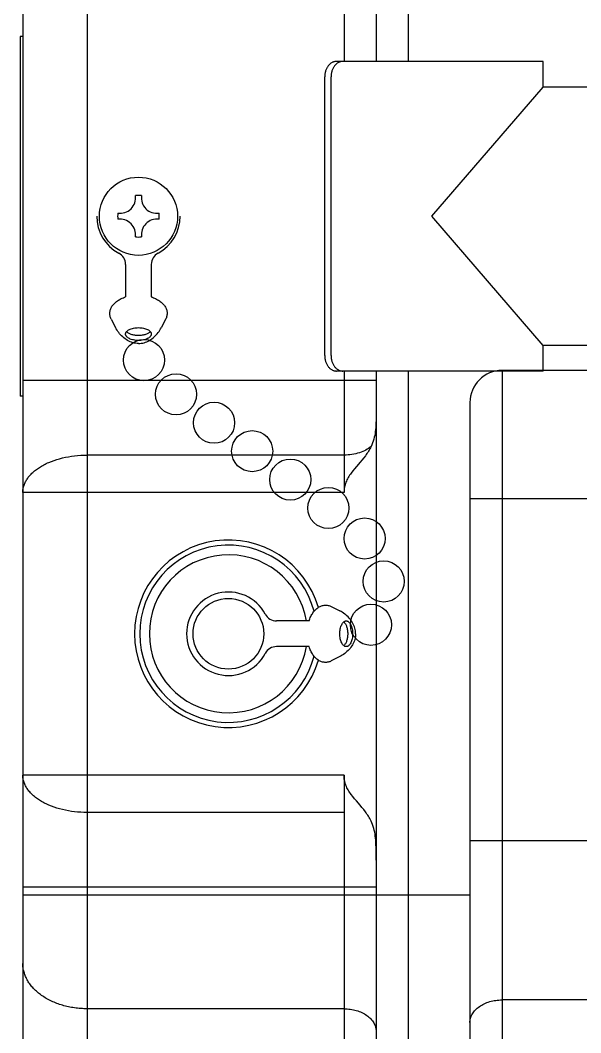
# Model space of a CAD drawing. Header units: millimetres. Extents: x -139278 to 641613, y -260926 to 217780.
# Drawn here: x 47038.2 to 47125.6, y 13896.1 to 14053.9 of the extents above; entities that cross this region are included whole.
import ezdxf

# ---------------------------------------------------------------- set-up
doc = ezdxf.new("R2010")
doc.units = ezdxf.units.MM

msp = doc.modelspace()

# ---------------------------------------------------------------- linework, layer by layer
for p, q in [((47098.698, 14261.666), (47098.698, 14047.496)), ((47048.635, 14255.057), (47048.635, 13937.194)), ((47038.623, 14245.045), (47038.623, 14051.362)), ((47088.686, 14203.199), (47088.686, 14047.496)), ((47093.692, 14193.206), (47093.692, 14047.496)), ((47038.222, 14051.401), (47038.222, 13995.33)), ((47038.222, 14051.401), (47038.222, 13995.33)), ((47038.623, 14051.401), (47038.222, 14051.401)), ((47038.623, 14051.401), (47038.222, 14051.401)), ((47038.623, 14051.362), (47038.623, 13995.33)), ((47085.858, 14046.12), (47085.821, 14046.012)), ((47085.898, 14046.225), (47085.858, 14046.12)), ((47085.943, 14046.328), (47085.898, 14046.225)), ((47085.991, 14046.428), (47085.943, 14046.328)), ((47086.043, 14046.524), (47085.991, 14046.428)), ((47086.098, 14046.617), (47086.043, 14046.524)), ((47086.157, 14046.706), (47086.098, 14046.617)), ((47086.219, 14046.792), (47086.157, 14046.706)), ((47086.284, 14046.873), (47086.219, 14046.792)), ((47086.353, 14046.95), (47086.284, 14046.873)), ((47086.423, 14047.023), (47086.353, 14046.95)), ((47086.497, 14047.091), (47086.423, 14047.023)), ((47086.573, 14047.154), (47086.497, 14047.091)), ((47086.652, 14047.212), (47086.573, 14047.154)), ((47086.732, 14047.265), (47086.652, 14047.212)), ((47086.814, 14047.313), (47086.732, 14047.265)), ((47086.846, 14046.12), (47086.809, 14046.012)), ((47086.898, 14047.355), (47086.814, 14047.313)), ((47086.886, 14046.225), (47086.846, 14046.12)), ((47086.931, 14046.328), (47086.886, 14046.225)), ((47086.984, 14047.392), (47086.898, 14047.355)), ((47086.979, 14046.428), (47086.931, 14046.328)), ((47087.031, 14046.524), (47086.979, 14046.428)), ((47087.071, 14047.424), (47086.984, 14047.392)), ((47087.086, 14046.617), (47087.031, 14046.524)), ((47087.158, 14047.45), (47087.071, 14047.424)), ((47087.145, 14046.706), (47087.086, 14046.617)), ((47087.207, 14046.792), (47087.145, 14046.706)), ((47087.247, 14047.47), (47087.158, 14047.45)), ((47087.272, 14046.873), (47087.207, 14046.792)), ((47087.336, 14047.484), (47087.247, 14047.47)), ((47087.34, 14046.95), (47087.272, 14046.873)), ((47087.426, 14047.493), (47087.336, 14047.484)), ((47087.411, 14047.023), (47087.34, 14046.95)), ((47087.485, 14047.091), (47087.411, 14047.023)), ((47087.516, 14047.496), (47087.426, 14047.493)), ((47087.561, 14047.154), (47087.485, 14047.091)), ((47119.725, 14047.496), (47087.516, 14047.496)), ((47087.639, 14047.212), (47087.561, 14047.154)), ((47087.72, 14047.265), (47087.639, 14047.212)), ((47087.802, 14047.313), (47087.72, 14047.265)), ((47087.886, 14047.355), (47087.802, 14047.313)), ((47087.972, 14047.392), (47087.886, 14047.355)), ((47088.058, 14047.424), (47087.972, 14047.392)), ((47088.146, 14047.45), (47088.058, 14047.424)), ((47088.235, 14047.47), (47088.146, 14047.45)), ((47088.324, 14047.484), (47088.235, 14047.47)), ((47088.414, 14047.493), (47088.324, 14047.484)), ((47088.504, 14047.496), (47088.414, 14047.493)), ((47119.725, 14043.491), (47119.725, 14047.496)), ((47085.684, 14045.211), (47085.682, 14045.093)), ((47085.682, 14001.638), (47085.682, 14045.093)), ((47085.691, 14045.328), (47085.684, 14045.211)), ((47085.702, 14045.445), (47085.691, 14045.328)), ((47085.717, 14045.561), (47085.702, 14045.445)), ((47085.737, 14045.677), (47085.717, 14045.561)), ((47085.761, 14045.79), (47085.737, 14045.677)), ((47085.789, 14045.902), (47085.761, 14045.79)), ((47085.821, 14046.012), (47085.789, 14045.902)), ((47086.672, 14045.211), (47086.67, 14045.093)), ((47086.67, 14001.638), (47086.67, 14045.093)), ((47086.679, 14045.328), (47086.672, 14045.211)), ((47086.69, 14045.445), (47086.679, 14045.328)), ((47086.705, 14045.561), (47086.69, 14045.445)), ((47086.725, 14045.677), (47086.705, 14045.561)), ((47086.749, 14045.79), (47086.725, 14045.677)), ((47086.777, 14045.902), (47086.749, 14045.79)), ((47086.809, 14046.012), (47086.777, 14045.902)), ((47102.378, 14023.365), (47119.725, 14043.491)), ((47126.734, 14043.491), (47119.725, 14043.491)), ((47119.725, 14003.24), (47102.378, 14023.365)), ((47054.643, 14015.856), (47054.643, 14010.788)), ((47058.648, 14015.856), (47058.648, 14010.788)), ((47052.787, 14009.667), (47052.891, 14009.776)), ((47052.891, 14009.776), (47053.002, 14009.882)), ((47053.002, 14009.882), (47053.12, 14009.984)), ((47053.12, 14009.984), (47053.245, 14010.083)), ((47053.245, 14010.083), (47053.378, 14010.179)), ((47053.378, 14010.179), (47053.516, 14010.27)), ((47053.516, 14010.27), (47053.661, 14010.358)), ((47053.661, 14010.358), (47053.812, 14010.441)), ((47053.812, 14010.441), (47053.968, 14010.52)), ((47053.968, 14010.52), (47054.129, 14010.594)), ((47054.129, 14010.594), (47054.296, 14010.664)), ((47054.296, 14010.664), (47054.467, 14010.728)), ((47054.467, 14010.728), (47054.643, 14010.788)), ((47058.648, 14010.788), (47058.823, 14010.728)), ((47058.823, 14010.728), (47058.994, 14010.664)), ((47058.994, 14010.664), (47059.161, 14010.594)), ((47059.161, 14010.594), (47059.323, 14010.52)), ((47059.323, 14010.52), (47059.479, 14010.441)), ((47059.479, 14010.441), (47059.63, 14010.358)), ((47059.63, 14010.358), (47059.774, 14010.27)), ((47059.774, 14010.27), (47059.913, 14010.179)), ((47059.913, 14010.179), (47060.045, 14010.083)), ((47060.045, 14010.083), (47060.17, 14009.984)), ((47060.17, 14009.984), (47060.289, 14009.882)), ((47060.289, 14009.882), (47060.4, 14009.776)), ((47060.4, 14009.776), (47060.504, 14009.667)), ((47052.18, 14008.204), (47052.183, 14008.332)), ((47052.186, 14008.077), (47052.18, 14008.204)), ((47052.183, 14008.332), (47052.195, 14008.459)), ((47052.195, 14008.459), (47052.216, 14008.586)), ((47052.216, 14008.586), (47052.246, 14008.713)), ((47052.246, 14008.713), (47052.284, 14008.838)), ((47052.284, 14008.838), (47052.331, 14008.962)), ((47052.331, 14008.962), (47052.386, 14009.085)), ((47052.386, 14009.085), (47052.45, 14009.205)), ((47052.45, 14009.205), (47052.522, 14009.324)), ((47052.522, 14009.324), (47052.602, 14009.441)), ((47052.602, 14009.441), (47052.691, 14009.556)), ((47052.691, 14009.556), (47052.787, 14009.667)), ((47060.504, 14009.667), (47060.6, 14009.556)), ((47060.6, 14009.556), (47060.688, 14009.441)), ((47060.688, 14009.441), (47060.768, 14009.324)), ((47060.768, 14009.324), (47060.841, 14009.205)), ((47060.841, 14009.205), (47060.904, 14009.085)), ((47060.904, 14009.085), (47060.96, 14008.962)), ((47060.96, 14008.962), (47061.007, 14008.838)), ((47061.007, 14008.838), (47061.045, 14008.713)), ((47061.045, 14008.713), (47061.074, 14008.586)), ((47061.074, 14008.586), (47061.095, 14008.459)), ((47061.095, 14008.459), (47061.107, 14008.332)), ((47061.11, 14008.204), (47061.105, 14008.077)), ((47061.107, 14008.332), (47061.11, 14008.204)), ((47052.2, 14007.949), (47052.186, 14008.077)), ((47052.224, 14007.823), (47052.2, 14007.949)), ((47052.256, 14007.696), (47052.224, 14007.823)), ((47052.296, 14007.572), (47052.256, 14007.696)), ((47052.346, 14007.448), (47052.296, 14007.572)), ((47052.404, 14007.326), (47052.346, 14007.448)), ((47052.404, 14007.326), (47053.077, 14006.011)), ((47060.887, 14007.326), (47060.214, 14006.011)), ((47060.945, 14007.448), (47060.887, 14007.326)), ((47060.994, 14007.572), (47060.945, 14007.448)), ((47061.035, 14007.696), (47060.994, 14007.572)), ((47061.067, 14007.823), (47061.035, 14007.696)), ((47061.09, 14007.949), (47061.067, 14007.823)), ((47061.105, 14008.077), (47061.09, 14007.949)), ((47053.185, 14005.81), (47053.077, 14006.011)), ((47053.303, 14005.614), (47053.185, 14005.81)), ((47053.43, 14005.423), (47053.303, 14005.614)), ((47053.566, 14005.238), (47053.43, 14005.423)), ((47053.71, 14005.058), (47053.566, 14005.238)), ((47053.863, 14004.884), (47053.71, 14005.058)), ((47054.643, 14005.001), (47054.645, 14005.05)), ((47054.645, 14005.05), (47054.652, 14005.099)), ((47054.652, 14005.099), (47054.664, 14005.148)), ((47054.664, 14005.148), (47054.681, 14005.196)), ((47054.681, 14005.196), (47054.703, 14005.244)), ((47054.703, 14005.244), (47054.729, 14005.292)), ((47054.729, 14005.292), (47054.76, 14005.338)), ((47054.76, 14005.338), (47054.795, 14005.384)), ((47054.795, 14005.384), (47054.879, 14005.473)), ((47054.857, 14005.318), (47054.796, 14005.385)), ((47054.928, 14005.254), (47054.857, 14005.318)), ((47054.879, 14005.473), (47054.98, 14005.557)), ((47055.009, 14005.192), (47054.928, 14005.254)), ((47054.98, 14005.557), (47055.097, 14005.636)), ((47055.098, 14005.133), (47055.009, 14005.192)), ((47055.097, 14005.636), (47055.229, 14005.708)), ((47055.196, 14005.078), (47055.098, 14005.133)), ((47055.301, 14005.027), (47055.196, 14005.078)), ((47055.229, 14005.708), (47055.375, 14005.774)), ((47055.414, 14004.98), (47055.301, 14005.027)), ((47055.375, 14005.774), (47055.533, 14005.833)), ((47055.533, 14005.833), (47055.701, 14005.883)), ((47055.701, 14005.883), (47055.879, 14005.925)), ((47055.879, 14005.925), (47056.064, 14005.958)), ((47056.064, 14005.958), (47056.255, 14005.982)), ((47056.255, 14005.982), (47056.449, 14005.996)), ((47056.449, 14005.996), (47056.645, 14006.001)), ((47056.645, 14006.001), (47056.842, 14005.996)), ((47056.842, 14005.996), (47057.036, 14005.982)), ((47057.036, 14005.982), (47057.227, 14005.958)), ((47057.227, 14005.958), (47057.412, 14005.925)), ((47057.412, 14005.925), (47057.589, 14005.883)), ((47057.589, 14005.883), (47057.758, 14005.833)), ((47057.758, 14005.833), (47057.916, 14005.774)), ((47057.989, 14005.027), (47057.876, 14004.98)), ((47057.916, 14005.774), (47058.061, 14005.708)), ((47058.095, 14005.078), (47057.989, 14005.027)), ((47058.061, 14005.708), (47058.193, 14005.636)), ((47058.192, 14005.133), (47058.095, 14005.078)), ((47058.282, 14005.192), (47058.192, 14005.133)), ((47058.193, 14005.636), (47058.31, 14005.557)), ((47058.362, 14005.254), (47058.282, 14005.192)), ((47058.31, 14005.557), (47058.411, 14005.473)), ((47058.433, 14005.318), (47058.362, 14005.254)), ((47058.411, 14005.473), (47058.495, 14005.384)), ((47058.495, 14005.385), (47058.433, 14005.318)), ((47058.495, 14005.384), (47058.531, 14005.338)), ((47058.531, 14005.338), (47058.562, 14005.292)), ((47058.562, 14005.292), (47058.588, 14005.244)), ((47058.588, 14005.244), (47058.609, 14005.196)), ((47058.609, 14005.196), (47058.626, 14005.148)), ((47058.626, 14005.148), (47058.638, 14005.099)), ((47058.638, 14005.099), (47058.645, 14005.05)), ((47058.645, 14005.05), (47058.648, 14005.001)), ((47059.427, 14004.884), (47059.58, 14005.058)), ((47059.58, 14005.058), (47059.725, 14005.238)), ((47059.725, 14005.238), (47059.861, 14005.423)), ((47059.861, 14005.423), (47059.988, 14005.614)), ((47059.988, 14005.614), (47060.105, 14005.81)), ((47060.105, 14005.81), (47060.214, 14006.011)), ((47054.024, 14004.717), (47053.863, 14004.884)), ((47054.193, 14004.557), (47054.024, 14004.717)), ((47054.369, 14004.407), (47054.193, 14004.557)), ((47054.551, 14004.265), (47054.369, 14004.407)), ((47054.74, 14004.134), (47054.551, 14004.265)), ((47054.645, 14004.952), (47054.643, 14005.001)), ((47054.652, 14004.903), (47054.645, 14004.952)), ((47054.664, 14004.855), (47054.652, 14004.903)), ((47054.681, 14004.806), (47054.664, 14004.855)), ((47054.703, 14004.758), (47054.681, 14004.806)), ((47054.729, 14004.711), (47054.703, 14004.758)), ((47054.76, 14004.664), (47054.729, 14004.711)), ((47054.934, 14004.013), (47054.74, 14004.134)), ((47054.795, 14004.619), (47054.76, 14004.664)), ((47054.879, 14004.53), (47054.795, 14004.619)), ((47054.98, 14004.446), (47054.879, 14004.53)), ((47055.134, 14003.905), (47054.934, 14004.013)), ((47055.097, 14004.367), (47054.98, 14004.446)), ((47055.229, 14004.294), (47055.097, 14004.367)), ((47055.338, 14003.809), (47055.134, 14003.905)), ((47055.375, 14004.228), (47055.229, 14004.294)), ((47055.547, 14003.726), (47055.338, 14003.809)), ((47055.533, 14004.17), (47055.375, 14004.228)), ((47055.533, 14004.937), (47055.414, 14004.98)), ((47055.659, 14004.898), (47055.533, 14004.937)), ((47055.701, 14004.119), (47055.533, 14004.17)), ((47055.76, 14003.657), (47055.547, 14003.726)), ((47055.79, 14004.864), (47055.659, 14004.898)), ((47055.879, 14004.077), (47055.701, 14004.119)), ((47055.976, 14003.603), (47055.76, 14003.657)), ((47055.925, 14004.835), (47055.79, 14004.864)), ((47056.064, 14004.044), (47055.879, 14004.077)), ((47056.064, 14004.811), (47055.925, 14004.835)), ((47056.196, 14003.564), (47055.976, 14003.603)), ((47056.207, 14004.793), (47056.064, 14004.811)), ((47056.255, 14004.021), (47056.064, 14004.044)), ((47056.419, 14003.541), (47056.196, 14003.564)), ((47056.352, 14004.779), (47056.207, 14004.793)), ((47056.449, 14004.006), (47056.255, 14004.021)), ((47056.498, 14004.771), (47056.352, 14004.779)), ((47056.645, 14003.533), (47056.419, 14003.541)), ((47056.645, 14004.001), (47056.449, 14004.006)), ((47056.645, 14004.768), (47056.498, 14004.771)), ((47056.792, 14004.771), (47056.645, 14004.768)), ((47056.842, 14004.006), (47056.645, 14004.001)), ((47056.645, 14003.533), (47056.871, 14003.541)), ((47056.939, 14004.779), (47056.792, 14004.771)), ((47057.036, 14004.021), (47056.842, 14004.006)), ((47056.871, 14003.541), (47057.094, 14003.564)), ((47057.084, 14004.793), (47056.939, 14004.779)), ((47057.227, 14004.044), (47057.036, 14004.021)), ((47057.226, 14004.811), (47057.084, 14004.793)), ((47057.094, 14003.564), (47057.314, 14003.603)), ((47057.365, 14004.835), (47057.226, 14004.811)), ((47057.412, 14004.077), (47057.227, 14004.044)), ((47057.314, 14003.603), (47057.531, 14003.657)), ((47057.501, 14004.864), (47057.365, 14004.835)), ((47057.589, 14004.119), (47057.412, 14004.077)), ((47057.632, 14004.898), (47057.501, 14004.864)), ((47057.531, 14003.657), (47057.744, 14003.726)), ((47057.758, 14004.17), (47057.589, 14004.119)), ((47057.757, 14004.937), (47057.632, 14004.898)), ((47057.744, 14003.726), (47057.952, 14003.809)), ((47057.876, 14004.98), (47057.757, 14004.937)), ((47057.916, 14004.228), (47057.758, 14004.17)), ((47058.061, 14004.294), (47057.916, 14004.228)), ((47057.952, 14003.809), (47058.157, 14003.905)), ((47058.193, 14004.367), (47058.061, 14004.294)), ((47058.157, 14003.905), (47058.356, 14004.013)), ((47058.31, 14004.446), (47058.193, 14004.367)), ((47058.411, 14004.53), (47058.31, 14004.446)), ((47058.356, 14004.013), (47058.551, 14004.134)), ((47058.495, 14004.619), (47058.411, 14004.53)), ((47058.531, 14004.664), (47058.495, 14004.619)), ((47058.562, 14004.711), (47058.531, 14004.664)), ((47058.551, 14004.134), (47058.739, 14004.265)), ((47058.588, 14004.758), (47058.562, 14004.711)), ((47058.609, 14004.806), (47058.588, 14004.758)), ((47058.626, 14004.855), (47058.609, 14004.806)), ((47058.638, 14004.903), (47058.626, 14004.855)), ((47058.645, 14004.952), (47058.638, 14004.903)), ((47058.648, 14005.001), (47058.645, 14004.952)), ((47058.739, 14004.265), (47058.922, 14004.407)), ((47058.922, 14004.407), (47059.097, 14004.557)), ((47059.097, 14004.557), (47059.266, 14004.717)), ((47059.266, 14004.717), (47059.427, 14004.884)), ((47126.734, 14003.24), (47119.725, 14003.24)), ((47119.725, 13999.235), (47119.725, 14003.24)), ((47085.682, 14001.638), (47085.684, 14001.52)), ((47085.684, 14001.52), (47085.691, 14001.402)), ((47085.691, 14001.402), (47085.702, 14001.285)), ((47085.702, 14001.285), (47085.717, 14001.169)), ((47085.717, 14001.169), (47085.737, 14001.054)), ((47085.737, 14001.054), (47085.761, 14000.94)), ((47085.761, 14000.94), (47085.789, 14000.828)), ((47085.789, 14000.828), (47085.821, 14000.718)), ((47085.821, 14000.718), (47085.858, 14000.61)), ((47085.858, 14000.61), (47085.898, 14000.505)), ((47085.898, 14000.505), (47085.943, 14000.402)), ((47085.943, 14000.402), (47085.991, 14000.303)), ((47085.991, 14000.303), (47086.043, 14000.206)), ((47086.67, 14001.638), (47086.672, 14001.52)), ((47086.672, 14001.52), (47086.679, 14001.402)), ((47086.679, 14001.402), (47086.69, 14001.285)), ((47086.69, 14001.285), (47086.705, 14001.169)), ((47086.705, 14001.169), (47086.725, 14001.054)), ((47086.725, 14001.054), (47086.749, 14000.94)), ((47086.749, 14000.94), (47086.777, 14000.828)), ((47086.777, 14000.828), (47086.809, 14000.718)), ((47086.809, 14000.718), (47086.846, 14000.61)), ((47086.846, 14000.61), (47086.886, 14000.505)), ((47086.886, 14000.505), (47086.931, 14000.402)), ((47086.931, 14000.402), (47086.979, 14000.303)), ((47086.979, 14000.303), (47087.031, 14000.206)), ((47086.043, 14000.206), (47086.098, 14000.113)), ((47086.098, 14000.113), (47086.157, 14000.024)), ((47086.157, 14000.024), (47086.219, 13999.939)), ((47086.219, 13999.939), (47086.284, 13999.857)), ((47086.284, 13999.857), (47086.353, 13999.78)), ((47086.353, 13999.78), (47086.423, 13999.708)), ((47086.423, 13999.708), (47086.497, 13999.64)), ((47086.497, 13999.64), (47086.573, 13999.577)), ((47086.573, 13999.577), (47086.652, 13999.519)), ((47086.652, 13999.519), (47086.732, 13999.466)), ((47086.732, 13999.466), (47086.814, 13999.418)), ((47086.814, 13999.418), (47086.898, 13999.375)), ((47086.898, 13999.375), (47086.984, 13999.338)), ((47086.984, 13999.338), (47087.071, 13999.307)), ((47087.031, 14000.206), (47087.086, 14000.113)), ((47087.071, 13999.307), (47087.158, 13999.281)), ((47087.086, 14000.113), (47087.145, 14000.024)), ((47087.145, 14000.024), (47087.207, 13999.939)), ((47087.158, 13999.281), (47087.247, 13999.261)), ((47087.207, 13999.939), (47087.272, 13999.857)), ((47087.247, 13999.261), (47087.336, 13999.246)), ((47087.272, 13999.857), (47087.34, 13999.78)), ((47087.336, 13999.246), (47087.426, 13999.238)), ((47087.34, 13999.78), (47087.411, 13999.708)), ((47087.411, 13999.708), (47087.485, 13999.64)), ((47087.426, 13999.238), (47087.516, 13999.235)), ((47087.485, 13999.64), (47087.561, 13999.577)), ((47119.725, 13999.235), (47087.516, 13999.235)), ((47087.561, 13999.577), (47087.639, 13999.519)), ((47087.639, 13999.519), (47087.72, 13999.466)), ((47087.72, 13999.466), (47087.802, 13999.418)), ((47087.802, 13999.418), (47087.886, 13999.375)), ((47087.886, 13999.375), (47087.972, 13999.338)), ((47087.972, 13999.338), (47088.058, 13999.307)), ((47088.058, 13999.307), (47088.146, 13999.281)), ((47088.146, 13999.281), (47088.235, 13999.261)), ((47088.235, 13999.261), (47088.324, 13999.246)), ((47088.324, 13999.246), (47088.414, 13999.238)), ((47088.414, 13999.238), (47088.504, 13999.235)), ((47088.686, 13999.235), (47088.686, 13980.311)), ((47093.692, 13999.235), (47093.692, 13853.368)), ((47098.698, 13999.235), (47098.698, 13785.065)), ((47113.317, 13999.335), (47113.317, 13843.531)), ((47209.853, 13999.335), (47113.317, 13999.335)), ((47093.692, 13997.787), (47038.623, 13997.787)), ((47038.623, 13995.33), (47038.222, 13995.33)), ((47038.623, 13995.33), (47038.222, 13995.33)), ((47038.623, 13995.33), (47038.623, 13807.693)), ((47108.31, 13994.329), (47108.31, 13852.885)), ((47093.692, 13993.582), (47093.691, 13992.33)), ((47093.665, 13991.07), (47093.649, 13990.757)), ((47093.684, 13991.7), (47093.665, 13991.07)), ((47093.691, 13992.33), (47093.684, 13991.7)), ((47093.517, 13989.518), (47093.463, 13989.214)), ((47093.562, 13989.824), (47093.517, 13989.518)), ((47093.598, 13990.133), (47093.562, 13989.824)), ((47093.627, 13990.444), (47093.598, 13990.133)), ((47093.649, 13990.757), (47093.627, 13990.444)), ((47093.021, 13987.753), (47092.896, 13987.473)), ((47093.133, 13988.037), (47093.021, 13987.753)), ((47093.234, 13988.325), (47093.133, 13988.037)), ((47093.321, 13988.618), (47093.234, 13988.325)), ((47093.397, 13988.914), (47093.321, 13988.618)), ((47093.463, 13989.214), (47093.397, 13988.914)), ((47047.166, 13986.073), (47047.654, 13986.108)), ((47047.654, 13986.108), (47048.144, 13986.129)), ((47048.144, 13986.129), (47048.635, 13986.136)), ((47088.686, 13986.136), (47048.635, 13986.136)), ((47088.998, 13986.142), (47088.686, 13986.136)), ((47089.309, 13986.159), (47088.998, 13986.142)), ((47089.618, 13986.187), (47089.309, 13986.159)), ((47089.923, 13986.227), (47089.618, 13986.187)), ((47090.224, 13986.277), (47089.923, 13986.227)), ((47090.518, 13986.338), (47090.224, 13986.277)), ((47090.805, 13986.41), (47090.518, 13986.338)), ((47091.084, 13986.492), (47090.805, 13986.41)), ((47091.354, 13986.584), (47091.084, 13986.492)), ((47091.613, 13986.686), (47091.354, 13986.584)), ((47091.861, 13986.797), (47091.613, 13986.686)), ((47092.096, 13986.917), (47091.861, 13986.797)), ((47092.14, 13986.202), (47092.014, 13986.028)), ((47092.318, 13987.045), (47092.096, 13986.917)), ((47092.263, 13986.378), (47092.14, 13986.202)), ((47092.381, 13986.556), (47092.263, 13986.378)), ((47092.526, 13987.18), (47092.318, 13987.045)), ((47092.495, 13986.735), (47092.381, 13986.556)), ((47092.603, 13986.917), (47092.495, 13986.735)), ((47092.719, 13987.323), (47092.526, 13987.18)), ((47092.706, 13987.1), (47092.603, 13986.917)), ((47092.804, 13987.286), (47092.706, 13987.1)), ((47092.896, 13987.473), (47092.719, 13987.323)), ((47092.896, 13987.473), (47092.804, 13987.286)), ((47041.555, 13984.43), (47041.731, 13984.53)), ((47041.731, 13984.53), (47041.911, 13984.627)), ((47041.911, 13984.627), (47042.095, 13984.722)), ((47042.095, 13984.722), (47042.283, 13984.814)), ((47042.283, 13984.814), (47042.475, 13984.903)), ((47042.475, 13984.903), (47042.671, 13984.99)), ((47042.671, 13984.99), (47043.072, 13985.155)), ((47043.072, 13985.155), (47043.488, 13985.308)), ((47043.488, 13985.308), (47043.915, 13985.448)), ((47043.915, 13985.448), (47044.354, 13985.577)), ((47044.354, 13985.577), (47044.803, 13985.693)), ((47044.803, 13985.693), (47045.262, 13985.796)), ((47045.262, 13985.796), (47045.729, 13985.885)), ((47045.729, 13985.885), (47046.202, 13985.962)), ((47046.202, 13985.962), (47046.682, 13986.024)), ((47046.682, 13986.024), (47047.166, 13986.073)), ((47091.189, 13985.007), (47090.615, 13984.34)), ((47091.473, 13985.343), (47091.189, 13985.007)), ((47091.749, 13985.683), (47091.473, 13985.343)), ((47092.014, 13986.028), (47091.749, 13985.683)), ((47039.584, 13982.802), (47039.692, 13982.93)), ((47039.692, 13982.93), (47039.805, 13983.057)), ((47039.805, 13983.057), (47039.923, 13983.182)), ((47039.923, 13983.182), (47040.047, 13983.306)), ((47040.047, 13983.306), (47040.176, 13983.428)), ((47040.176, 13983.428), (47040.31, 13983.547)), ((47040.31, 13983.547), (47040.449, 13983.665)), ((47040.449, 13983.665), (47040.593, 13983.781)), ((47040.593, 13983.781), (47040.742, 13983.895)), ((47040.742, 13983.895), (47040.895, 13984.007)), ((47040.895, 13984.007), (47041.053, 13984.116)), ((47041.053, 13984.116), (47041.216, 13984.223)), ((47041.216, 13984.223), (47041.384, 13984.328)), ((47041.384, 13984.328), (47041.555, 13984.43)), ((47089.56, 13982.985), (47089.448, 13982.809)), ((47089.678, 13983.158), (47089.56, 13982.985)), ((47089.801, 13983.33), (47089.678, 13983.158)), ((47090.06, 13983.67), (47089.801, 13983.33)), ((47090.332, 13984.006), (47090.06, 13983.67)), ((47090.615, 13984.34), (47090.332, 13984.006)), ((47038.77, 13981.307), (47038.815, 13981.447)), ((47038.815, 13981.447), (47038.866, 13981.587)), ((47038.866, 13981.587), (47038.923, 13981.726)), ((47038.923, 13981.726), (47038.985, 13981.865)), ((47038.985, 13981.865), (47039.054, 13982.002)), ((47039.054, 13982.002), (47039.128, 13982.138)), ((47039.128, 13982.138), (47039.208, 13982.273)), ((47039.208, 13982.273), (47039.293, 13982.407)), ((47039.293, 13982.407), (47039.385, 13982.54)), ((47039.385, 13982.54), (47039.481, 13982.672)), ((47039.481, 13982.672), (47039.584, 13982.802)), ((47088.857, 13981.522), (47088.805, 13981.328)), ((47088.918, 13981.714), (47088.857, 13981.522)), ((47088.987, 13981.902), (47088.918, 13981.714)), ((47089.064, 13982.088), (47088.987, 13981.902)), ((47089.15, 13982.272), (47089.064, 13982.088)), ((47089.242, 13982.453), (47089.15, 13982.272)), ((47089.342, 13982.632), (47089.242, 13982.453)), ((47089.448, 13982.809), (47089.342, 13982.632)), ((47038.623, 13980.311), (47038.626, 13980.454)), ((47088.686, 13980.311), (47038.623, 13980.311)), ((47038.626, 13980.454), (47038.635, 13980.597)), ((47038.635, 13980.597), (47038.65, 13980.74)), ((47038.65, 13980.74), (47038.671, 13980.882)), ((47038.671, 13980.882), (47038.698, 13981.024)), ((47038.698, 13981.024), (47038.731, 13981.166)), ((47038.731, 13981.166), (47038.77, 13981.307)), ((47088.69, 13980.521), (47088.686, 13980.311)), ((47088.705, 13980.727), (47088.69, 13980.521)), ((47088.729, 13980.93), (47088.705, 13980.727)), ((47088.763, 13981.131), (47088.729, 13980.93)), ((47088.805, 13981.328), (47088.763, 13981.131)), ((47210.84, 13979.31), (47108.31, 13979.31)), ((47084.587, 13962.326), (47084.704, 13962.406)), ((47084.704, 13962.406), (47084.823, 13962.479)), ((47084.823, 13962.479), (47084.944, 13962.542)), ((47084.944, 13962.542), (47085.066, 13962.598)), ((47085.066, 13962.598), (47085.19, 13962.645)), ((47085.19, 13962.645), (47085.316, 13962.683)), ((47085.316, 13962.683), (47085.442, 13962.712)), ((47085.442, 13962.712), (47085.569, 13962.733)), ((47085.569, 13962.733), (47085.696, 13962.745)), ((47085.696, 13962.745), (47085.824, 13962.748)), ((47085.824, 13962.748), (47085.952, 13962.743)), ((47085.952, 13962.743), (47086.079, 13962.728)), ((47086.079, 13962.728), (47086.206, 13962.705)), ((47086.206, 13962.705), (47086.332, 13962.673)), ((47086.332, 13962.673), (47086.457, 13962.632)), ((47086.457, 13962.632), (47086.58, 13962.583)), ((47086.58, 13962.583), (47086.702, 13962.525)), ((47086.702, 13962.525), (47088.018, 13961.852)), ((47083.434, 13960.799), (47083.508, 13960.961)), ((47083.508, 13960.961), (47083.587, 13961.117)), ((47083.587, 13961.117), (47083.67, 13961.267)), ((47083.67, 13961.267), (47083.758, 13961.412)), ((47083.758, 13961.412), (47083.849, 13961.551)), ((47083.849, 13961.551), (47083.945, 13961.683)), ((47083.945, 13961.683), (47084.044, 13961.808)), ((47084.044, 13961.808), (47084.146, 13961.927)), ((47084.146, 13961.927), (47084.252, 13962.038)), ((47084.252, 13962.038), (47084.361, 13962.142)), ((47084.361, 13962.142), (47084.473, 13962.238)), ((47084.473, 13962.238), (47084.587, 13962.326)), ((47088.218, 13961.743), (47088.018, 13961.852)), ((47088.414, 13961.626), (47088.218, 13961.743)), ((47088.605, 13961.499), (47088.414, 13961.626)), ((47088.79, 13961.363), (47088.605, 13961.499)), ((47088.971, 13961.218), (47088.79, 13961.363)), ((47089.144, 13961.065), (47088.971, 13961.218)), ((47089.311, 13960.904), (47089.144, 13961.065)), ((47089.471, 13960.735), (47089.311, 13960.904)), ((47083.24, 13960.286), (47078.172, 13960.286)), ((47083.24, 13960.286), (47083.3, 13960.461)), ((47083.3, 13960.461), (47083.365, 13960.632)), ((47083.365, 13960.632), (47083.434, 13960.799)), ((47088.145, 13959.227), (47088.195, 13959.396)), ((47088.195, 13959.396), (47088.254, 13959.554)), ((47088.254, 13959.554), (47088.32, 13959.699)), ((47088.32, 13959.699), (47088.393, 13959.831)), ((47088.393, 13959.831), (47088.471, 13959.948)), ((47088.471, 13959.948), (47088.556, 13960.049)), ((47088.556, 13960.049), (47088.644, 13960.133)), ((47088.643, 13960.133), (47088.71, 13960.071)), ((47088.644, 13960.133), (47088.69, 13960.169)), ((47088.69, 13960.169), (47088.737, 13960.199)), ((47088.71, 13960.071), (47088.775, 13960)), ((47088.737, 13960.199), (47088.784, 13960.226)), ((47088.775, 13960), (47088.836, 13959.92)), ((47088.784, 13960.226), (47088.832, 13960.247)), ((47088.832, 13960.247), (47088.88, 13960.264)), ((47088.836, 13959.92), (47088.895, 13959.83)), ((47088.88, 13960.264), (47088.929, 13960.276)), ((47088.895, 13959.83), (47088.95, 13959.733)), ((47088.929, 13960.276), (47088.978, 13960.283)), ((47088.95, 13959.733), (47089.001, 13959.627)), ((47088.978, 13960.283), (47089.027, 13960.286)), ((47089.001, 13959.627), (47089.048, 13959.514)), ((47089.027, 13960.286), (47089.076, 13960.283)), ((47089.048, 13959.514), (47089.092, 13959.395)), ((47089.076, 13960.283), (47089.125, 13960.276)), ((47089.092, 13959.395), (47089.13, 13959.27)), ((47089.125, 13960.276), (47089.174, 13960.264)), ((47089.13, 13959.27), (47089.164, 13959.139)), ((47089.174, 13960.264), (47089.222, 13960.247)), ((47089.222, 13960.247), (47089.27, 13960.226)), ((47089.27, 13960.226), (47089.317, 13960.199)), ((47089.317, 13960.199), (47089.364, 13960.169)), ((47089.364, 13960.169), (47089.41, 13960.133)), ((47089.41, 13960.133), (47089.498, 13960.049)), ((47089.621, 13960.56), (47089.471, 13960.735)), ((47089.498, 13960.049), (47089.582, 13959.948)), ((47089.582, 13959.948), (47089.661, 13959.831)), ((47089.763, 13960.377), (47089.621, 13960.56)), ((47089.661, 13959.831), (47089.734, 13959.699)), ((47089.734, 13959.699), (47089.8, 13959.554)), ((47089.894, 13960.189), (47089.763, 13960.377)), ((47089.8, 13959.554), (47089.858, 13959.396)), ((47089.858, 13959.396), (47089.909, 13959.227)), ((47090.015, 13959.994), (47089.894, 13960.189)), ((47090.123, 13959.795), (47090.015, 13959.994)), ((47090.219, 13959.59), (47090.123, 13959.795)), ((47090.302, 13959.381), (47090.219, 13959.59)), ((47090.371, 13959.169), (47090.302, 13959.381)), ((47088.027, 13958.283), (47088.032, 13958.479)), ((47088.032, 13958.087), (47088.027, 13958.283)), ((47088.032, 13958.479), (47088.046, 13958.674)), ((47088.046, 13957.893), (47088.032, 13958.087)), ((47088.046, 13958.674), (47088.07, 13958.865)), ((47088.07, 13957.702), (47088.046, 13957.893)), ((47088.07, 13958.865), (47088.103, 13959.05)), ((47088.103, 13957.517), (47088.07, 13957.702)), ((47088.103, 13959.05), (47088.145, 13959.227)), ((47089.164, 13959.139), (47089.193, 13959.003)), ((47089.193, 13959.003), (47089.217, 13958.864)), ((47089.217, 13957.702), (47089.193, 13957.563)), ((47089.217, 13958.864), (47089.236, 13958.722)), ((47089.236, 13957.845), (47089.217, 13957.702)), ((47089.236, 13958.722), (47089.249, 13958.577)), ((47089.249, 13957.99), (47089.236, 13957.845)), ((47089.249, 13958.577), (47089.257, 13958.43)), ((47089.257, 13958.136), (47089.249, 13957.99)), ((47089.257, 13958.43), (47089.26, 13958.283)), ((47089.26, 13958.283), (47089.257, 13958.136)), ((47089.909, 13959.227), (47089.951, 13959.05)), ((47089.951, 13959.05), (47089.984, 13958.865)), ((47089.984, 13957.702), (47089.951, 13957.517)), ((47089.984, 13958.865), (47090.008, 13958.674)), ((47090.008, 13957.893), (47089.984, 13957.702)), ((47090.008, 13958.674), (47090.022, 13958.479)), ((47090.022, 13958.087), (47090.008, 13957.893)), ((47090.022, 13958.479), (47090.027, 13958.283)), ((47090.027, 13958.283), (47090.022, 13958.087)), ((47090.425, 13958.952), (47090.371, 13959.169)), ((47090.464, 13958.732), (47090.425, 13958.952)), ((47090.464, 13957.834), (47090.425, 13957.614)), ((47090.487, 13958.509), (47090.464, 13958.732)), ((47090.487, 13958.057), (47090.464, 13957.834)), ((47090.495, 13958.283), (47090.487, 13958.509)), ((47090.495, 13958.283), (47090.487, 13958.057)), ((47083.24, 13956.281), (47078.172, 13956.281)), ((47083.3, 13956.105), (47083.24, 13956.281)), ((47083.365, 13955.934), (47083.3, 13956.105)), ((47088.145, 13957.339), (47088.103, 13957.517)), ((47088.195, 13957.171), (47088.145, 13957.339)), ((47088.254, 13957.013), (47088.195, 13957.171)), ((47088.32, 13956.867), (47088.254, 13957.013)), ((47088.393, 13956.735), (47088.32, 13956.867)), ((47088.471, 13956.618), (47088.393, 13956.735)), ((47088.556, 13956.517), (47088.471, 13956.618)), ((47088.644, 13956.433), (47088.556, 13956.517)), ((47088.71, 13956.495), (47088.643, 13956.434)), ((47088.69, 13956.398), (47088.644, 13956.433)), ((47088.737, 13956.367), (47088.69, 13956.398)), ((47088.775, 13956.566), (47088.71, 13956.495)), ((47088.784, 13956.341), (47088.737, 13956.367)), ((47088.836, 13956.647), (47088.775, 13956.566)), ((47088.832, 13956.319), (47088.784, 13956.341)), ((47088.88, 13956.302), (47088.832, 13956.319)), ((47088.895, 13956.736), (47088.836, 13956.647)), ((47088.929, 13956.29), (47088.88, 13956.302)), ((47088.95, 13956.834), (47088.895, 13956.736)), ((47088.978, 13956.283), (47088.929, 13956.29)), ((47089.001, 13956.939), (47088.95, 13956.834)), ((47089.027, 13956.281), (47088.978, 13956.283)), ((47089.048, 13957.052), (47089.001, 13956.939)), ((47089.076, 13956.283), (47089.027, 13956.281)), ((47089.092, 13957.171), (47089.048, 13957.052)), ((47089.125, 13956.29), (47089.076, 13956.283)), ((47089.13, 13957.297), (47089.092, 13957.171)), ((47089.174, 13956.302), (47089.125, 13956.29)), ((47089.164, 13957.428), (47089.13, 13957.297)), ((47089.193, 13957.563), (47089.164, 13957.428)), ((47089.222, 13956.319), (47089.174, 13956.302)), ((47089.27, 13956.341), (47089.222, 13956.319)), ((47089.317, 13956.367), (47089.27, 13956.341)), ((47089.364, 13956.398), (47089.317, 13956.367)), ((47089.41, 13956.433), (47089.364, 13956.398)), ((47089.498, 13956.517), (47089.41, 13956.433)), ((47089.582, 13956.618), (47089.498, 13956.517)), ((47089.661, 13956.735), (47089.582, 13956.618)), ((47089.763, 13956.189), (47089.621, 13956.007)), ((47089.734, 13956.867), (47089.661, 13956.735)), ((47089.8, 13957.013), (47089.734, 13956.867)), ((47089.894, 13956.378), (47089.763, 13956.189)), ((47089.858, 13957.171), (47089.8, 13957.013)), ((47089.909, 13957.339), (47089.858, 13957.171)), ((47090.015, 13956.572), (47089.894, 13956.378)), ((47089.951, 13957.517), (47089.909, 13957.339)), ((47090.123, 13956.772), (47090.015, 13956.572)), ((47090.219, 13956.976), (47090.123, 13956.772)), ((47090.302, 13957.185), (47090.219, 13956.976)), ((47090.371, 13957.398), (47090.302, 13957.185)), ((47090.425, 13957.614), (47090.371, 13957.398)), ((47083.434, 13955.767), (47083.365, 13955.934)), ((47083.508, 13955.606), (47083.434, 13955.767)), ((47083.587, 13955.45), (47083.508, 13955.606)), ((47083.67, 13955.299), (47083.587, 13955.45)), ((47083.758, 13955.154), (47083.67, 13955.299)), ((47083.849, 13955.016), (47083.758, 13955.154)), ((47083.945, 13954.883), (47083.849, 13955.016)), ((47084.044, 13954.758), (47083.945, 13954.883)), ((47084.146, 13954.64), (47084.044, 13954.758)), ((47084.252, 13954.529), (47084.146, 13954.64)), ((47084.361, 13954.425), (47084.252, 13954.529)), ((47088.018, 13954.715), (47086.702, 13954.042)), ((47088.218, 13954.823), (47088.018, 13954.715)), ((47088.414, 13954.941), (47088.218, 13954.823)), ((47088.605, 13955.068), (47088.414, 13954.941)), ((47088.79, 13955.204), (47088.605, 13955.068)), ((47088.971, 13955.348), (47088.79, 13955.204)), ((47089.144, 13955.501), (47088.971, 13955.348)), ((47089.311, 13955.662), (47089.144, 13955.501)), ((47089.471, 13955.831), (47089.311, 13955.662)), ((47089.621, 13956.007), (47089.471, 13955.831)), ((47084.473, 13954.329), (47084.361, 13954.425)), ((47084.587, 13954.24), (47084.473, 13954.329)), ((47084.704, 13954.16), (47084.587, 13954.24)), ((47084.823, 13954.088), (47084.704, 13954.16)), ((47084.944, 13954.024), (47084.823, 13954.088)), ((47085.066, 13953.969), (47084.944, 13954.024)), ((47085.19, 13953.922), (47085.066, 13953.969)), ((47085.316, 13953.883), (47085.19, 13953.922)), ((47085.442, 13953.854), (47085.316, 13953.883)), ((47085.569, 13953.833), (47085.442, 13953.854)), ((47085.696, 13953.821), (47085.569, 13953.833)), ((47085.824, 13953.818), (47085.696, 13953.821)), ((47085.952, 13953.824), (47085.824, 13953.818)), ((47086.079, 13953.838), (47085.952, 13953.824)), ((47086.206, 13953.862), (47086.079, 13953.838)), ((47086.332, 13953.894), (47086.206, 13953.862)), ((47086.457, 13953.934), (47086.332, 13953.894)), ((47086.58, 13953.984), (47086.457, 13953.934)), ((47086.702, 13954.042), (47086.58, 13953.984)), ((47048.635, 13937.194), (47048.635, 13797.681)), ((47088.686, 13936.255), (47038.623, 13936.255)), ((47038.626, 13936.112), (47038.623, 13936.255)), ((47038.635, 13935.97), (47038.626, 13936.112)), ((47038.65, 13935.827), (47038.635, 13935.97)), ((47038.671, 13935.684), (47038.65, 13935.827)), ((47038.698, 13935.542), (47038.671, 13935.684)), ((47088.686, 13936.255), (47088.686, 13843.531)), ((47088.69, 13936.046), (47088.686, 13936.255)), ((47088.705, 13935.839), (47088.69, 13936.046)), ((47088.729, 13935.636), (47088.705, 13935.839)), ((47088.763, 13935.436), (47088.729, 13935.636)), ((47038.731, 13935.401), (47038.698, 13935.542)), ((47038.77, 13935.26), (47038.731, 13935.401)), ((47038.815, 13935.119), (47038.77, 13935.26)), ((47038.866, 13934.979), (47038.815, 13935.119)), ((47038.923, 13934.84), (47038.866, 13934.979)), ((47038.985, 13934.702), (47038.923, 13934.84)), ((47039.054, 13934.564), (47038.985, 13934.702)), ((47039.128, 13934.428), (47039.054, 13934.564)), ((47039.208, 13934.293), (47039.128, 13934.428)), ((47039.293, 13934.159), (47039.208, 13934.293)), ((47039.385, 13934.026), (47039.293, 13934.159)), ((47039.481, 13933.895), (47039.385, 13934.026)), ((47088.805, 13935.239), (47088.763, 13935.436)), ((47088.857, 13935.044), (47088.805, 13935.239)), ((47088.918, 13934.853), (47088.857, 13935.044)), ((47088.987, 13934.664), (47088.918, 13934.853)), ((47089.064, 13934.478), (47088.987, 13934.664)), ((47089.15, 13934.294), (47089.064, 13934.478)), ((47089.242, 13934.113), (47089.15, 13934.294)), ((47089.342, 13933.934), (47089.242, 13934.113)), ((47039.584, 13933.765), (47039.481, 13933.895)), ((47039.692, 13933.636), (47039.584, 13933.765)), ((47039.805, 13933.509), (47039.692, 13933.636)), ((47039.923, 13933.384), (47039.805, 13933.509)), ((47040.047, 13933.261), (47039.923, 13933.384)), ((47040.176, 13933.139), (47040.047, 13933.261)), ((47040.31, 13933.019), (47040.176, 13933.139)), ((47040.449, 13932.901), (47040.31, 13933.019)), ((47040.593, 13932.785), (47040.449, 13932.901)), ((47040.742, 13932.672), (47040.593, 13932.785)), ((47040.895, 13932.56), (47040.742, 13932.672)), ((47041.053, 13932.45), (47040.895, 13932.56)), ((47041.216, 13932.343), (47041.053, 13932.45)), ((47089.448, 13933.757), (47089.342, 13933.934)), ((47089.56, 13933.582), (47089.448, 13933.757)), ((47089.678, 13933.408), (47089.56, 13933.582)), ((47089.801, 13933.236), (47089.678, 13933.408)), ((47090.06, 13932.896), (47089.801, 13933.236)), ((47090.332, 13932.56), (47090.06, 13932.896)), ((47090.615, 13932.226), (47090.332, 13932.56)), ((47041.384, 13932.239), (47041.216, 13932.343)), ((47041.555, 13932.136), (47041.384, 13932.239)), ((47041.731, 13932.036), (47041.555, 13932.136)), ((47041.911, 13931.939), (47041.731, 13932.036)), ((47042.095, 13931.844), (47041.911, 13931.939)), ((47042.283, 13931.752), (47042.095, 13931.844)), ((47042.475, 13931.663), (47042.283, 13931.752)), ((47042.671, 13931.576), (47042.475, 13931.663)), ((47043.072, 13931.412), (47042.671, 13931.576)), ((47043.488, 13931.259), (47043.072, 13931.412)), ((47043.915, 13931.118), (47043.488, 13931.259)), ((47044.354, 13930.989), (47043.915, 13931.118)), ((47044.803, 13930.874), (47044.354, 13930.989)), ((47045.262, 13930.771), (47044.803, 13930.874)), ((47091.189, 13931.559), (47090.615, 13932.226)), ((47091.473, 13931.223), (47091.189, 13931.559)), ((47091.749, 13930.883), (47091.473, 13931.223)), ((47092.014, 13930.539), (47091.749, 13930.883)), ((47045.729, 13930.681), (47045.262, 13930.771)), ((47046.202, 13930.605), (47045.729, 13930.681)), ((47046.682, 13930.542), (47046.202, 13930.605)), ((47047.166, 13930.493), (47046.682, 13930.542)), ((47047.654, 13930.458), (47047.166, 13930.493)), ((47048.144, 13930.437), (47047.654, 13930.458)), ((47048.635, 13930.43), (47048.144, 13930.437)), ((47088.686, 13930.43), (47048.635, 13930.43)), ((47092.14, 13930.364), (47092.014, 13930.539)), ((47092.263, 13930.188), (47092.14, 13930.364)), ((47092.381, 13930.011), (47092.263, 13930.188)), ((47092.495, 13929.831), (47092.381, 13930.011)), ((47092.603, 13929.65), (47092.495, 13929.831)), ((47092.706, 13929.466), (47092.603, 13929.65)), ((47092.804, 13929.281), (47092.706, 13929.466)), ((47092.896, 13929.093), (47092.804, 13929.281)), ((47093.021, 13928.814), (47092.896, 13929.093)), ((47093.133, 13928.529), (47093.021, 13928.814)), ((47093.234, 13928.241), (47093.133, 13928.529)), ((47093.321, 13927.949), (47093.234, 13928.241)), ((47093.397, 13927.652), (47093.321, 13927.949)), ((47093.463, 13927.352), (47093.397, 13927.652)), ((47093.517, 13927.049), (47093.463, 13927.352)), ((47093.562, 13926.742), (47093.517, 13927.049)), ((47093.598, 13926.433), (47093.562, 13926.742)), ((47093.627, 13926.123), (47093.598, 13926.433)), ((47093.649, 13925.81), (47093.627, 13926.123)), ((47093.665, 13925.496), (47093.649, 13925.81)), ((47093.684, 13924.866), (47093.665, 13925.496)), ((47093.691, 13924.236), (47093.684, 13924.866)), ((47210.84, 13925.994), (47108.31, 13925.994)), ((47093.692, 13922.985), (47093.691, 13924.236)), ((47093.692, 13918.779), (47038.623, 13918.779)), ((47093.692, 13917.533), (47038.623, 13917.533)), ((47098.698, 13917.533), (47093.692, 13917.533)), ((47108.31, 13917.533), (47098.698, 13917.533)), ((47038.626, 13906.739), (47038.623, 13906.913)), ((47038.635, 13906.566), (47038.626, 13906.739)), ((47038.65, 13906.392), (47038.635, 13906.566)), ((47038.671, 13906.219), (47038.65, 13906.392)), ((47038.698, 13906.046), (47038.671, 13906.219)), ((47038.731, 13905.874), (47038.698, 13906.046)), ((47038.77, 13905.703), (47038.731, 13905.874)), ((47038.815, 13905.532), (47038.77, 13905.703)), ((47038.866, 13905.362), (47038.815, 13905.532)), ((47038.923, 13905.193), (47038.866, 13905.362)), ((47038.985, 13905.025), (47038.923, 13905.193)), ((47039.054, 13904.858), (47038.985, 13905.025)), ((47039.128, 13904.692), (47039.054, 13904.858)), ((47039.208, 13904.528), (47039.128, 13904.692)), ((47039.293, 13904.365), (47039.208, 13904.528)), ((47039.385, 13904.204), (47039.293, 13904.365)), ((47039.481, 13904.044), (47039.385, 13904.204)), ((47039.584, 13903.886), (47039.481, 13904.044)), ((47039.692, 13903.73), (47039.584, 13903.886)), ((47039.805, 13903.575), (47039.692, 13903.73)), ((47039.923, 13903.423), (47039.805, 13903.575)), ((47040.047, 13903.273), (47039.923, 13903.423)), ((47040.176, 13903.125), (47040.047, 13903.273)), ((47040.31, 13902.979), (47040.176, 13903.125)), ((47040.449, 13902.836), (47040.31, 13902.979)), ((47040.593, 13902.695), (47040.449, 13902.836)), ((47040.742, 13902.557), (47040.593, 13902.695)), ((47040.895, 13902.421), (47040.742, 13902.557)), ((47041.053, 13902.288), (47040.895, 13902.421)), ((47041.216, 13902.158), (47041.053, 13902.288)), ((47041.384, 13902.031), (47041.216, 13902.158)), ((47041.555, 13901.907), (47041.384, 13902.031)), ((47041.731, 13901.785), (47041.555, 13901.907)), ((47041.911, 13901.667), (47041.731, 13901.785)), ((47042.095, 13901.552), (47041.911, 13901.667)), ((47042.283, 13901.44), (47042.095, 13901.552)), ((47042.475, 13901.331), (47042.283, 13901.44)), ((47042.671, 13901.226), (47042.475, 13901.331)), ((47042.87, 13901.124), (47042.671, 13901.226)), ((47043.072, 13901.026), (47042.87, 13901.124)), ((47043.278, 13900.931), (47043.072, 13901.026)), ((47043.488, 13900.84), (47043.278, 13900.931)), ((47110.957, 13900.796), (47111.176, 13900.874)), ((47111.176, 13900.874), (47111.401, 13900.944)), ((47111.401, 13900.944), (47111.63, 13901.007)), ((47111.63, 13901.007), (47111.863, 13901.061)), ((47111.863, 13901.061), (47112.1, 13901.107)), ((47112.1, 13901.107), (47112.34, 13901.146)), ((47112.34, 13901.146), (47112.582, 13901.175)), ((47112.582, 13901.175), (47112.826, 13901.197)), ((47112.826, 13901.197), (47113.071, 13901.209)), ((47113.071, 13901.209), (47113.317, 13901.214)), ((47190.814, 13901.214), (47113.317, 13901.214)), ((47043.7, 13900.753), (47043.488, 13900.84)), ((47043.915, 13900.669), (47043.7, 13900.753)), ((47044.133, 13900.589), (47043.915, 13900.669)), ((47044.354, 13900.513), (47044.133, 13900.589)), ((47044.578, 13900.44), (47044.354, 13900.513)), ((47044.803, 13900.372), (47044.578, 13900.44)), ((47045.032, 13900.307), (47044.803, 13900.372)), ((47045.262, 13900.247), (47045.032, 13900.307)), ((47045.494, 13900.19), (47045.262, 13900.247)), ((47045.729, 13900.138), (47045.494, 13900.19)), ((47045.965, 13900.089), (47045.729, 13900.138)), ((47046.202, 13900.045), (47045.965, 13900.089)), ((47046.441, 13900.005), (47046.202, 13900.045)), ((47046.682, 13899.969), (47046.441, 13900.005)), ((47046.923, 13899.937), (47046.682, 13899.969)), ((47047.166, 13899.91), (47046.923, 13899.937)), ((47047.409, 13899.886), (47047.166, 13899.91)), ((47047.654, 13899.867), (47047.409, 13899.886)), ((47047.899, 13899.852), (47047.654, 13899.867)), ((47048.144, 13899.841), (47047.899, 13899.852)), ((47048.389, 13899.835), (47048.144, 13899.841)), ((47048.635, 13899.833), (47048.389, 13899.835)), ((47088.686, 13899.833), (47048.635, 13899.833)), ((47088.686, 13899.833), (47088.931, 13899.829)), ((47088.931, 13899.829), (47089.176, 13899.816)), ((47089.176, 13899.816), (47089.42, 13899.795)), ((47089.42, 13899.795), (47089.662, 13899.765)), ((47089.662, 13899.765), (47089.902, 13899.727)), ((47089.902, 13899.727), (47090.139, 13899.681)), ((47090.139, 13899.681), (47090.372, 13899.626)), ((47090.372, 13899.626), (47090.601, 13899.563)), ((47090.601, 13899.563), (47090.826, 13899.493)), ((47090.826, 13899.493), (47091.046, 13899.415)), ((47091.046, 13899.415), (47091.259, 13899.329)), ((47091.259, 13899.329), (47091.467, 13899.236)), ((47108.791, 13899.187), (47108.902, 13899.342)), ((47108.902, 13899.342), (47109.023, 13899.493)), ((47109.023, 13899.493), (47109.154, 13899.64)), ((47109.154, 13899.64), (47109.296, 13899.782)), ((47109.296, 13899.782), (47109.447, 13899.919)), ((47109.447, 13899.919), (47109.607, 13900.051)), ((47109.607, 13900.051), (47109.777, 13900.177)), ((47109.777, 13900.177), (47109.955, 13900.297)), ((47109.955, 13900.297), (47110.141, 13900.41)), ((47110.141, 13900.41), (47110.334, 13900.517)), ((47110.334, 13900.517), (47110.535, 13900.617)), ((47110.535, 13900.617), (47110.743, 13900.71)), ((47110.743, 13900.71), (47110.957, 13900.796)), ((47091.467, 13899.236), (47091.668, 13899.136)), ((47091.668, 13899.136), (47091.862, 13899.029)), ((47091.862, 13899.029), (47092.048, 13898.916)), ((47092.048, 13898.916), (47092.226, 13898.796)), ((47092.226, 13898.796), (47092.395, 13898.67)), ((47092.395, 13898.67), (47092.556, 13898.539)), ((47092.556, 13898.539), (47092.707, 13898.402)), ((47092.707, 13898.402), (47092.848, 13898.26)), ((47092.848, 13898.26), (47092.98, 13898.113)), ((47092.98, 13898.113), (47093.101, 13897.962)), ((47093.101, 13897.962), (47093.211, 13897.806)), ((47093.211, 13897.806), (47093.311, 13897.648)), ((47108.31, 13897.674), (47108.316, 13897.847)), ((47108.316, 13897.847), (47108.334, 13898.021)), ((47108.334, 13898.021), (47108.365, 13898.193)), ((47108.365, 13898.193), (47108.407, 13898.364)), ((47108.407, 13898.364), (47108.46, 13898.534)), ((47108.46, 13898.534), (47108.526, 13898.701)), ((47108.526, 13898.701), (47108.603, 13898.866)), ((47108.603, 13898.866), (47108.691, 13899.028)), ((47108.691, 13899.028), (47108.791, 13899.187)), ((47093.311, 13897.648), (47093.399, 13897.486)), ((47093.399, 13897.486), (47093.476, 13897.321)), ((47093.476, 13897.321), (47093.542, 13897.153)), ((47093.542, 13897.153), (47093.596, 13896.984)), ((47093.596, 13896.984), (47093.638, 13896.812)), ((47093.638, 13896.812), (47093.668, 13896.64)), ((47093.668, 13896.64), (47093.686, 13896.467)), ((47093.686, 13896.467), (47093.692, 13896.293))]:
    msp.add_line(p, q)
for centre, radius in [((47056.645, 14023.365), 6.094), ((47057.508, 14000.936), 3.204), ((47062.501, 13995.61), 3.204), ((47068.436, 13991.178), 3.204), ((47074.372, 13986.746), 3.204), ((47080.308, 13982.314), 3.204), ((47086.243, 13977.882), 3.204), ((47091.896, 13973.13), 3.204), ((47094.869, 13966.439), 3.204), ((47070.663, 13958.283), 5.507), ((47092.882, 13959.684), 3.204)]:
    msp.add_circle(centre, radius)
for centre, radius, start, end in [((47053.787, 14026.223), 2.403, 261.61715, 8.38285), ((47056.645, 14023.365), 3.244, 81.48038, 98.51962), ((47059.503, 14026.223), 2.403, 171.61715, 278.38285), ((47056.645, 14023.365), 6.508, 180, 241.92751), ((47056.645, 14023.365), 3.244, 171.48038, 180), ((47056.645, 14023.365), 3.244, 180, 188.51962), ((47053.787, 14020.507), 2.403, 351.61715, 98.38285), ((47059.503, 14020.507), 2.403, 81.61715, 188.38285), ((47056.645, 14023.365), 6.508, 298.07249, 0), ((47056.645, 14023.365), 3.244, 360, 8.51962), ((47056.645, 14023.365), 3.244, 351.48038, 0), ((47056.645, 14023.365), 3.244, 261.48038, 278.51962), ((47052.64, 14015.856), 2.003, 0, 61.92751), ((47060.65, 14015.856), 2.003, 118.07249, 180), ((47113.317, 13994.329), 5.006, 90, 180), ((47070.663, 13958.283), 14.618, 16.34723, 343.65277), ((47070.663, 13958.283), 13.817, 14.69921, 345.30079), ((47070.663, 13958.283), 12.316, 9.35794, 350.64206), ((47070.663, 13958.283), 6.508, 28.07249, 331.92751), ((47078.172, 13962.288), 2.003, 208.07249, 270), ((47078.172, 13954.278), 2.003, 90, 151.92751)]:
    msp.add_arc(centre, radius, start, end)

doc.saveas('drawing.dxf')
